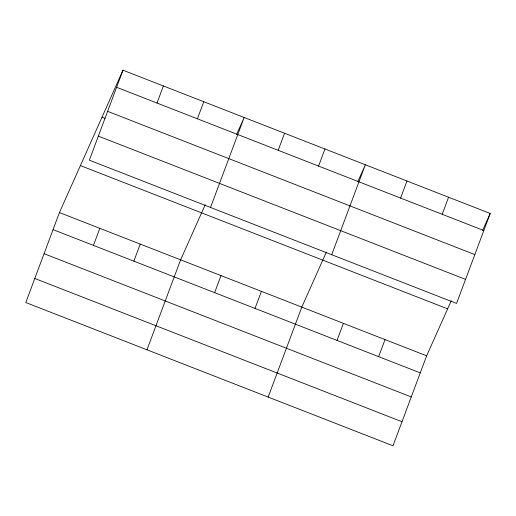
<?xml version="1.0" encoding="UTF-8"?>
<svg xmlns="http://www.w3.org/2000/svg" width="516" height="516" viewBox="0 0 516 516"><rect width="100%" height="100%" fill="white"/><g stroke="black" fill="none" stroke-linecap="round" stroke-linejoin="round"><path stroke-width="0.77" d="M122.989 70.215L89.352 160.179L456.563 303.434L490.2 213.469L122.989 70.215L59.437 212.566L25.8 302.531L393.011 445.785L426.648 355.821L451.223 300.776M93.448 245.39L99.827 228.324M157.006 103.039L163.385 85.972M133.844 261.148L140.223 244.081M197.396 118.796L203.775 101.729M146.976 349.803L180.613 259.838L205.187 204.8M210.534 207.458L244.171 117.487L236.631 134.373M214.63 292.662L221.009 275.596M278.182 150.317L284.561 133.244M255.02 308.42L261.399 291.353M318.572 166.075L324.957 149.008M268.159 397.075L301.796 307.11L326.37 252.072M331.711 254.73L365.347 164.765L357.814 181.645M337.032 340.418L343.411 323.345M400.584 198.067L406.969 181M378.647 356.653L385.026 339.586M442.199 214.301L448.585 197.235M482.66 230.349L490.2 213.469M116.61 87.281L483.821 230.536M107.618 111.34L474.823 254.594M102.02 117.19L105.012 118.358M98.35 136.127L465.555 279.375M80.412 165.591L447.617 308.845M59.437 212.566L426.648 355.821M53.058 229.633L420.263 372.887M44.06 253.691L411.271 396.939M34.791 278.472L402.003 421.727"/></g></svg>
